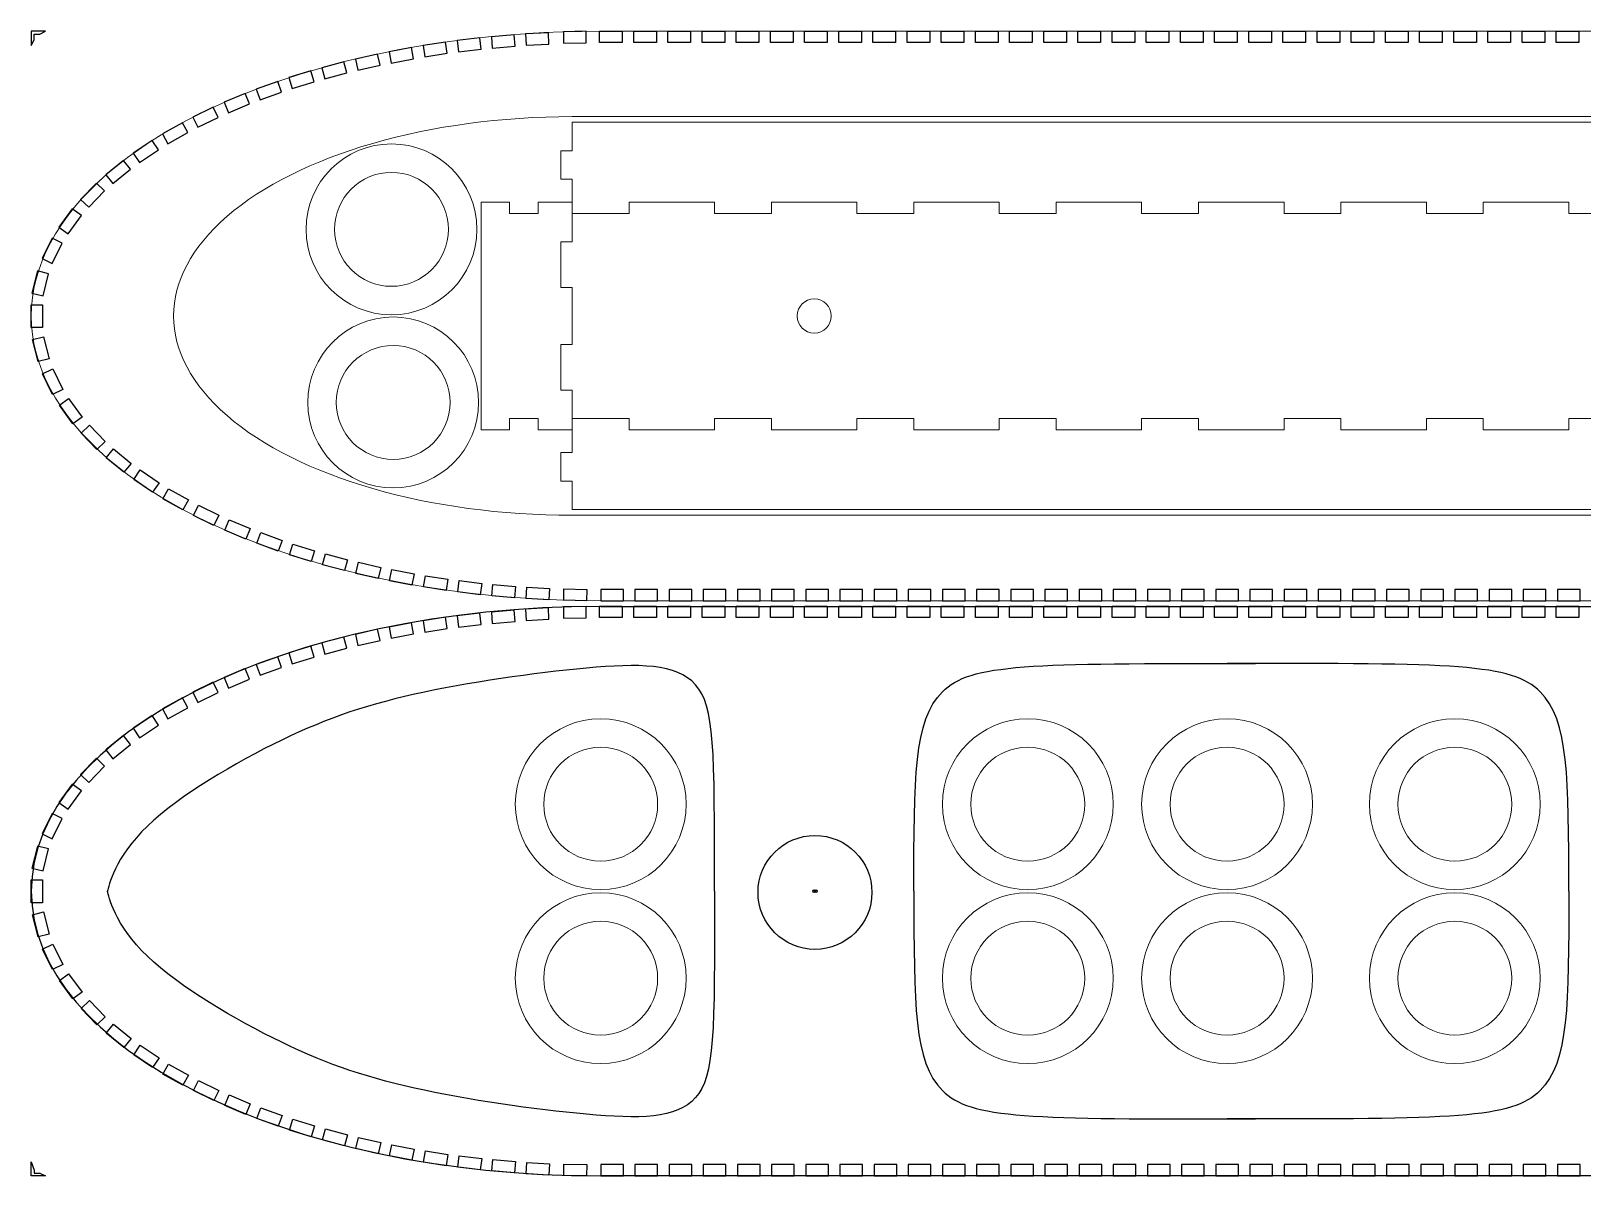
# Model space of a CAD drawing. Header units: millimetres. Extents: x 0 to 860, y 0 to 648.
# Drawn here: x 0 to 545, y 0 to 402 of the extents above; entities that cross this region are included whole.
import ezdxf

# ---------------------------------------------------------------- set-up
doc = ezdxf.new("R2010")
doc.units = ezdxf.units.MM
doc.layers.get('0').update_dxf_attribs({"color": 6, "true_color": 0xff00ff})
for name, color, linetype, lineweight, true_color in [('bottom', 1, 'Continuous', 0, 0xff0000), ('spacer', 4, 'Continuous', 0, 0x00ffff), ('top box', 30, 'Continuous', 0, 0xff7f00)]:
    doc.layers.add(name, color=color, linetype=linetype, lineweight=lineweight, true_color=true_color)
doc.layers.add('cutting mark', color=1, linetype='Continuous', true_color=0xff0000)
doc.layers.add('entailles', color=2, linetype='Continuous', true_color=0xffff00)

# ---------------------------------------------------------------- blocks, each defined once
blk = doc.blocks.new('entaille_top')
at = {"layer": 'entailles'}
for p, q in [((157.51, 197.67), (149.57, 196.69)), ((149.57, 196.69), (150.05, 192.72)), ((157.99, 193.7), (157.51, 197.67)), ((169.55, 198.74), (161.58, 198.04)), ((161.58, 198.04), (161.93, 194.06)), ((169.9, 194.75), (169.55, 198.74)), ((181.62, 199.47), (173.63, 199.05)), ((173.63, 199.05), (173.84, 195.06)), ((181.82, 195.48), (181.62, 199.47)), ((194.87, 199.97), (186.87, 199.83)), ((186.87, 199.83), (186.94, 195.83)), ((194.94, 195.97), (194.87, 199.97)), ((199.59, 200.06), (207.59, 200.06)), ((199.59, 196.06), (199.59, 200.06)), ((207.59, 200.06), (207.59, 196.06)), ((211.59, 200.06), (219.59, 200.06)), ((211.59, 196.06), (211.59, 200.06)), ((219.59, 200.06), (219.59, 196.06)), ((223.59, 200.06), (231.59, 200.06)), ((223.59, 196.06), (223.59, 200.06)), ((231.59, 200.06), (231.59, 196.06)), ((235.59, 200.06), (243.59, 200.06)), ((235.59, 196.06), (235.59, 200.06)), ((243.59, 200.06), (243.59, 196.06)), ((247.59, 200.06), (255.59, 200.06)), ((247.59, 196.06), (247.59, 200.06)), ((255.59, 200.06), (255.59, 196.06)), ((259.59, 200.06), (267.59, 200.06)), ((259.59, 196.06), (259.59, 200.06)), ((267.59, 200.06), (267.59, 196.06)), ((271.59, 200.06), (279.59, 200.06)), ((271.59, 196.06), (271.59, 200.06)), ((279.59, 200.06), (279.59, 196.06)), ((283.59, 200.06), (291.59, 200.06)), ((283.59, 196.06), (283.59, 200.06)), ((291.59, 200.06), (291.59, 196.06)), ((295.59, 200.06), (303.59, 200.06)), ((295.59, 196.06), (295.59, 200.06)), ((303.59, 200.06), (303.59, 196.06)), ((307.59, 200.06), (315.59, 200.06)), ((307.59, 196.06), (307.59, 200.06)), ((315.59, 200.06), (315.59, 196.06)), ((319.59, 200.06), (327.59, 200.06)), ((319.59, 196.06), (319.59, 200.06)), ((327.59, 200.06), (327.59, 196.06)), ((331.59, 200.06), (339.59, 200.06)), ((331.59, 196.06), (331.59, 200.06)), ((339.59, 200.06), (339.59, 196.06)), ((343.59, 200.06), (351.59, 200.06)), ((343.59, 196.06), (343.59, 200.06)), ((351.59, 200.06), (351.59, 196.06)), ((355.59, 200.06), (363.59, 200.06)), ((355.59, 196.06), (355.59, 200.06)), ((363.59, 200.06), (363.59, 196.06)), ((367.59, 200.06), (375.59, 200.06)), ((367.59, 196.06), (367.59, 200.06)), ((375.59, 200.06), (375.59, 196.06)), ((379.59, 200.06), (387.59, 200.06)), ((379.59, 196.06), (379.59, 200.06)), ((387.59, 200.06), (387.59, 196.06)), ((391.59, 200.06), (399.59, 200.06)), ((391.59, 196.06), (391.59, 200.06)), ((399.59, 200.06), (399.59, 196.06)), ((403.59, 200.06), (411.59, 200.06)), ((403.59, 196.06), (403.59, 200.06)), ((411.59, 200.06), (411.59, 196.06)), ((415.59, 200.06), (423.59, 200.06)), ((415.59, 196.06), (415.59, 200.06)), ((423.59, 200.06), (423.59, 196.06)), ((427.59, 200.06), (435.59, 200.06)), ((427.59, 196.06), (427.59, 200.06)), ((435.59, 200.06), (435.59, 196.06)), ((439.59, 200.06), (447.59, 200.06)), ((439.59, 196.06), (439.59, 200.06)), ((447.59, 200.06), (447.59, 196.06)), ((451.59, 200.06), (459.59, 200.06)), ((451.59, 196.06), (451.59, 200.06)), ((459.59, 200.06), (459.59, 196.06)), ((463.59, 200.06), (471.59, 200.06)), ((463.59, 196.06), (463.59, 200.06)), ((471.59, 200.06), (471.59, 196.06)), ((475.59, 200.06), (483.59, 200.06)), ((475.59, 196.06), (475.59, 200.06)), ((483.59, 200.06), (483.59, 196.06)), ((487.59, 200.06), (495.59, 200.06)), ((487.59, 196.06), (487.59, 200.06)), ((495.59, 200.06), (495.59, 196.06)), ((499.59, 200.06), (507.59, 200.06)), ((499.59, 196.06), (499.59, 200.06)), ((507.59, 200.06), (507.59, 196.06)), ((511.59, 200.06), (519.59, 200.06)), ((511.59, 196.06), (511.59, 200.06)), ((519.59, 200.06), (519.59, 196.06)), ((523.59, 200.06), (531.59, 200.06)), ((523.59, 196.06), (523.59, 200.06)), ((531.59, 200.06), (531.59, 196.06)), ((535.59, 200.06), (543.59, 200.06)), ((535.59, 196.06), (535.59, 200.06)), ((543.59, 200.06), (543.59, 196.06)), ((121.63, 191.98), (113.83, 190.18)), ((122.53, 188.08), (121.63, 191.98)), ((133.51, 194.28), (125.66, 192.75)), ((125.66, 192.75), (126.42, 188.83)), ((134.28, 190.35), (133.51, 194.28)), ((145.48, 196.19), (137.58, 194.94)), ((137.58, 194.94), (138.21, 190.99)), ((138.21, 190.99), (146.11, 192.24)), ((146.11, 192.24), (145.48, 196.19)), ((150.05, 192.72), (157.99, 193.7)), ((161.93, 194.06), (169.9, 194.75)), ((173.84, 195.06), (181.82, 195.48)), ((186.94, 195.83), (194.94, 195.97)), ((207.59, 196.06), (199.59, 196.06)), ((219.59, 196.06), (211.59, 196.06)), ((231.59, 196.06), (223.59, 196.06)), ((243.59, 196.06), (235.59, 196.06)), ((255.59, 196.06), (247.59, 196.06)), ((267.59, 196.06), (259.59, 196.06)), ((279.59, 196.06), (271.59, 196.06)), ((291.59, 196.06), (283.59, 196.06)), ((303.59, 196.06), (295.59, 196.06)), ((315.59, 196.06), (307.59, 196.06)), ((327.59, 196.06), (319.59, 196.06)), ((339.59, 196.06), (331.59, 196.06)), ((351.59, 196.06), (343.59, 196.06)), ((363.59, 196.06), (355.59, 196.06)), ((375.59, 196.06), (367.59, 196.06)), ((387.59, 196.06), (379.59, 196.06)), ((399.59, 196.06), (391.59, 196.06)), ((411.59, 196.06), (403.59, 196.06)), ((423.59, 196.06), (415.59, 196.06)), ((435.59, 196.06), (427.59, 196.06)), ((447.59, 196.06), (439.59, 196.06)), ((459.59, 196.06), (451.59, 196.06)), ((471.59, 196.06), (463.59, 196.06)), ((483.59, 196.06), (475.59, 196.06)), ((495.59, 196.06), (487.59, 196.06)), ((507.59, 196.06), (499.59, 196.06)), ((519.59, 196.06), (511.59, 196.06)), ((531.59, 196.06), (523.59, 196.06)), ((543.59, 196.06), (535.59, 196.06)), ((98.14, 186.03), (90.49, 183.69)), ((99.31, 182.21), (98.14, 186.03)), ((109.83, 189.23), (102.1, 187.16)), ((102.1, 187.16), (103.13, 183.29)), ((103.13, 183.29), (110.86, 185.37)), ((110.86, 185.37), (109.83, 189.23)), ((113.83, 190.18), (114.73, 186.28)), ((114.73, 186.28), (122.53, 188.08)), ((126.42, 188.83), (134.28, 190.35)), ((86.54, 182.35), (79.02, 179.61)), ((87.9, 178.59), (86.54, 182.35)), ((90.49, 183.69), (91.66, 179.87)), ((91.66, 179.87), (99.31, 182.21)), ((75.11, 178.16), (67.74, 175.03)), ((67.74, 175.03), (69.3, 171.35)), ((69.3, 171.35), (76.67, 174.47)), ((76.67, 174.47), (75.11, 178.16)), ((79.02, 179.61), (80.39, 175.85)), ((80.39, 175.85), (87.9, 178.59)), ((63.92, 173.35), (56.73, 169.84)), ((56.73, 169.84), (58.48, 166.25)), ((58.48, 166.25), (65.67, 169.75)), ((65.67, 169.75), (63.92, 173.35)), ((53.05, 167.87), (46.06, 164)), ((46.06, 164), (48, 160.5)), ((48, 160.5), (54.99, 164.38)), ((54.99, 164.38), (53.05, 167.87)), ((42.43, 161.67), (35.8, 157.19)), ((38.04, 153.88), (44.67, 158.35)), ((44.67, 158.35), (42.43, 161.67)), ((32.35, 154.64), (26.13, 149.61)), ((34.87, 151.54), (32.35, 154.64)), ((35.8, 157.19), (38.04, 153.88)), ((26.13, 149.61), (28.65, 146.5)), ((28.65, 146.5), (34.87, 151.54)), ((22.87, 146.69), (17.32, 140.94)), ((20.19, 138.16), (25.75, 143.92)), ((25.75, 143.92), (22.87, 146.69)), ((14.38, 137.63), (9.68, 131.16)), ((17.62, 135.28), (14.38, 137.63)), ((17.32, 140.94), (20.19, 138.16)), ((9.68, 131.16), (12.91, 128.8)), ((12.91, 128.8), (17.62, 135.28)), ((7.28, 127.33), (3.77, 120.14)), ((10.88, 125.58), (7.28, 127.33)), ((7.37, 118.39), (10.88, 125.58)), ((3.77, 120.14), (7.37, 118.39)), ((2.16, 115.82), (0.23, 108.06)), ((6.04, 114.85), (2.16, 115.82)), ((4.11, 107.09), (6.04, 114.85)), ((-0.09, 95.93), (-0.09, 103.93)), ((-0.09, 103.93), (3.91, 103.93)), ((0.23, 108.06), (4.11, 107.09)), ((3.91, 103.93), (3.91, 95.93)), ((3.91, 95.93), (-0.09, 95.93)), ((0.42, 91.73), (4.3, 92.7)), ((4.3, 92.7), (6.24, 84.93)), ((2.36, 83.97), (0.42, 91.73)), ((6.24, 84.93), (2.36, 83.97)), ((3.97, 79.64), (7.56, 81.4)), ((7.47, 72.45), (3.97, 79.64)), ((7.56, 81.4), (11.07, 74.21)), ((11.07, 74.21), (7.47, 72.45)), ((9.87, 68.63), (13.11, 70.98)), ((13.11, 70.98), (17.81, 64.51)), ((14.57, 62.16), (9.87, 68.63)), ((17.81, 64.51), (14.57, 62.16)), ((17.51, 58.85), (20.39, 61.63)), ((20.39, 61.63), (25.94, 55.87)), ((23.07, 53.09), (17.51, 58.85)), ((25.94, 55.87), (23.07, 53.09)), ((26.33, 50.18), (28.84, 53.29)), ((32.54, 45.14), (26.33, 50.18)), ((28.84, 53.29), (35.06, 48.25)), ((35.06, 48.25), (32.54, 45.14)), ((35.99, 42.59), (38.23, 45.91)), ((38.23, 45.91), (44.86, 41.44)), ((42.62, 38.12), (35.99, 42.59)), ((44.86, 41.44), (42.62, 38.12)), ((46.25, 35.79), (48.19, 39.29)), ((48.19, 39.29), (55.19, 35.41)), ((53.25, 31.91), (46.25, 35.79)), ((55.19, 35.41), (53.25, 31.91)), ((56.92, 29.95), (58.68, 33.54)), ((58.68, 33.54), (65.87, 30.03)), ((64.11, 26.44), (56.92, 29.95)), ((65.87, 30.03), (64.11, 26.44)), ((67.93, 24.76), (69.5, 28.44)), ((69.5, 28.44), (76.86, 25.31)), ((75.3, 21.63), (67.93, 24.76)), ((76.86, 25.31), (75.3, 21.63)), ((79.21, 20.17), (80.58, 23.93)), ((80.58, 23.93), (88.1, 21.2)), ((86.73, 17.44), (79.21, 20.17)), ((88.1, 21.2), (86.73, 17.44)), ((90.69, 16.09), (91.85, 19.92)), ((91.85, 19.92), (99.5, 17.58)), ((99.5, 17.58), (98.34, 13.75)), ((102.29, 12.63), (103.33, 16.49)), ((103.33, 16.49), (111.05, 14.42)), ((98.34, 13.75), (90.69, 16.09)), ((110.02, 10.56), (102.29, 12.63)), ((111.05, 14.42), (110.02, 10.56)), ((114.03, 9.61), (114.93, 13.51)), ((114.93, 13.51), (122.72, 11.71)), ((122.72, 11.71), (121.82, 7.81)), ((125.85, 7.03), (126.62, 10.96)), ((126.62, 10.96), (134.47, 9.43)), ((121.82, 7.81), (114.03, 9.61)), ((133.71, 5.51), (125.85, 7.03)), ((134.47, 9.43), (133.71, 5.51)), ((137.77, 4.85), (138.4, 8.8)), ((138.4, 8.8), (146.3, 7.55)), ((146.3, 7.55), (145.67, 3.6)), ((149.76, 3.09), (150.25, 7.06)), ((150.25, 7.06), (158.19, 6.09)), ((158.19, 6.09), (157.7, 2.12)), ((161.77, 1.75), (162.12, 5.73)), ((162.12, 5.73), (170.09, 5.03)), ((145.67, 3.6), (137.77, 4.85)), ((157.7, 2.12), (149.76, 3.09)), ((169.74, 1.05), (161.77, 1.75)), ((170.09, 5.03), (169.74, 1.05)), ((173.82, 0.73), (174.03, 4.73)), ((181.81, 0.32), (173.82, 0.73)), ((174.03, 4.73), (182.02, 4.31)), ((182.02, 4.31), (181.81, 0.32)), ((187.01, 0.14), (187.08, 4.14)), ((195.01, 0), (187.01, 0.14)), ((187.08, 4.14), (195.08, 4)), ((195.08, 4), (195.01, 0)), ((208, 4), (200, 4)), ((200, 4), (200, 0)), ((208, 0), (208, 4)), ((220, 4), (212, 4)), ((212, 4), (212, 0)), ((212, 0), (220, 0)), ((220, 0), (220, 4)), ((232, 4), (224, 4)), ((224, 4), (224, 0)), ((224, 0), (232, 0)), ((232, 0), (232, 4)), ((244, 4), (236, 4)), ((236, 4), (236, 0)), ((236, 0), (244, 0)), ((244, 0), (244, 4)), ((256, 4), (248, 4)), ((248, 4), (248, 0)), ((248, 0), (256, 0)), ((256, 0), (256, 4)), ((268, 4), (260, 4)), ((260, 4), (260, 0)), ((260, 0), (268, 0)), ((268, 0), (268, 4)), ((280, 4), (272, 4)), ((272, 4), (272, 0)), ((272, 0), (280, 0)), ((280, 0), (280, 4)), ((292, 4), (284, 4)), ((284, 4), (284, 0)), ((284, 0), (292, 0)), ((292, 0), (292, 4)), ((304, 4), (296, 4)), ((296, 4), (296, 0)), ((296, 0), (304, 0)), ((304, 0), (304, 4)), ((316, 4), (308, 4)), ((308, 4), (308, 0)), ((308, 0), (316, 0)), ((316, 0), (316, 4)), ((328, 4), (320, 4)), ((320, 4), (320, 0)), ((320, 0), (328, 0)), ((328, 0), (328, 4)), ((340, 4), (332, 4)), ((332, 4), (332, 0)), ((332, 0), (340, 0)), ((340, 0), (340, 4)), ((352, 4), (344, 4)), ((344, 4), (344, 0)), ((344, 0), (352, 0)), ((352, 0), (352, 4)), ((364, 4), (356, 4)), ((356, 4), (356, 0)), ((356, 0), (364, 0)), ((364, 0), (364, 4)), ((376, 4), (368, 4)), ((368, 4), (368, 0)), ((368, 0), (376, 0)), ((376, 0), (376, 4)), ((388, 4), (380, 4)), ((380, 4), (380, 0)), ((380, 0), (388, 0)), ((388, 0), (388, 4)), ((400, 4), (392, 4)), ((392, 4), (392, 0)), ((392, 0), (400, 0)), ((400, 0), (400, 4)), ((412, 4), (404, 4)), ((404, 4), (404, 0)), ((404, 0), (412, 0)), ((412, 0), (412, 4)), ((424, 4), (416, 4)), ((416, 4), (416, 0)), ((416, 0), (424, 0)), ((424, 0), (424, 4)), ((436, 4), (428, 4)), ((428, 4), (428, 0)), ((428, 0), (436, 0)), ((436, 0), (436, 4)), ((448, 4), (440, 4)), ((440, 4), (440, 0)), ((440, 0), (448, 0)), ((448, 0), (448, 4)), ((460, 4), (452, 4)), ((452, 4), (452, 0)), ((452, 0), (460, 0)), ((460, 0), (460, 4)), ((472, 4), (464, 4)), ((464, 4), (464, 0)), ((464, 0), (472, 0)), ((472, 0), (472, 4)), ((484, 4), (476, 4)), ((476, 4), (476, 0)), ((476, 0), (484, 0)), ((484, 0), (484, 4)), ((496, 4), (488, 4)), ((488, 4), (488, 0)), ((488, 0), (496, 0)), ((496, 0), (496, 4)), ((508, 4), (500, 4)), ((500, 4), (500, 0)), ((500, 0), (508, 0)), ((508, 0), (508, 4)), ((520, 4), (512, 4)), ((512, 4), (512, 0)), ((512, 0), (520, 0)), ((520, 0), (520, 4)), ((532, 4), (524, 4)), ((524, 4), (524, 0)), ((524, 0), (532, 0)), ((532, 0), (532, 4)), ((544, 4), (536, 4)), ((536, 4), (536, 0)), ((536, 0), (544, 0)), ((544, 0), (544, 4)), ((200, 0), (208, 0))]:
    blk.add_line(p, q, dxfattribs=at)
blk = doc.blocks.new('entaille_bottom')
at = {"layer": 'entailles'}
blk.add_blockref('entaille_top', (0, 0), dxfattribs=at)

msp = doc.modelspace()

# ---------------------------------------------------------------- linework, layer by layer
for p, q in [((200, 200), (650, 200)), ((650, 0), (200, 0)), ((200, 0), (208, 0))]:
    msp.add_line(p, q)
for centre, radius in [((275.25, 99.57), 20), ((275, 100), 0.5), ((275.5, 100), 0.5)]:
    msp.add_circle(centre, radius)
msp.add_ellipse((200, 100), major_axis=(-200, 0), ratio=0.5, start_param=4.712389, end_param=1.570796)
for points in [[(240, 100), (240, 150), (240, 180), (200, 180), (130, 170), (87.31, 154.82), (30, 120), (26.79, 100), (26.79, 100)], [(240, 100), (240, 150), (240, 180), (200, 180), (130, 170), (87.31, 154.82), (30, 120), (26.79, 100), (26.79, 100)], [(310, 100), (310, 140), (310, 180), (350, 180), (430, 180)], [(540, 100), (540, 140), (540, 180), (500, 180), (420, 180)], [(240, 100), (240, 50), (240, 20), (200, 20), (130, 30), (87.31, 45.18), (30, 80), (26.79, 100), (26.79, 100)], [(240, 100), (240, 50), (240, 20), (200, 20), (130, 30), (87.31, 45.18), (30, 80), (26.79, 100), (26.79, 100)], [(310, 100), (310, 60), (310, 20), (350, 20), (430, 20)], [(540, 100), (540, 60), (540, 20), (500, 20), (420, 20)]]:
    msp.add_open_spline(points, degree=3)
at = {"layer": 'bottom'}
for p, q in [((200, 402), (650, 402)), ((190, 372), (660, 372)), ((660, 232), (190, 232)), ((650, 202), (200, 202))]:
    msp.add_line(p, q, dxfattribs=at)
for centre, major_axis in [((200, 302), (200, 0)), ((190, 302), (140, 0))]:
    msp.add_ellipse(centre, major_axis=major_axis, ratio=0.5, start_param=1.570796, end_param=4.712389, dxfattribs=at)
at = {"layer": 'cutting mark'}
for p, q in [((0, 402), (0, 397)), ((5, 402), (0, 402)), ((0, 397), (1, 399)), ((1, 399), (1, 401)), ((1, 401), (3, 401)), ((3, 401), (5, 402)), ((0, 0), (0, 5)), ((0, 5), (1, 2)), ((5, 0), (0, 0)), ((1, 2), (1, 1)), ((1, 1), (3, 1)), ((3, 1), (5, 0))]:
    msp.add_line(p, q, dxfattribs=at)
at = {"layer": 'spacer'}
for centre, radius in [((126.51, 332.42), 30), ((126.51, 332.42), 20), ((127.11, 271.64), 30), ((127.11, 271.64), 20), ((200, 130.55), 30), ((350, 130.55), 30), ((420, 130.55), 30), ((500, 130.55), 30), ((200, 130.55), 20), ((350, 130.55), 20), ((420, 130.55), 20), ((500, 130.55), 20), ((200, 69.45), 30), ((350, 69.45), 30), ((420, 69.45), 30), ((500, 69.45), 30), ((200, 69.45), 20), ((350, 69.45), 20), ((420, 69.45), 20), ((500, 69.45), 20)]:
    msp.add_circle(centre, radius, dxfattribs=at)
at = {"layer": 'top box'}
for p, q in [((190, 370), (660, 370)), ((190, 370), (190, 360)), ((190, 360), (186, 360)), ((186, 360), (186, 350)), ((186, 350), (190, 350)), ((190, 350), (190, 338)), ((168, 342), (158, 342)), ((158, 342), (158, 262)), ((168, 338), (168, 342)), ((178, 338), (168, 338)), ((184, 342), (178, 342)), ((178, 342), (178, 338)), ((190, 342), (182, 342)), ((190, 338), (210, 338)), ((190, 338), (190, 330)), ((210, 338), (210, 342)), ((210, 342), (240, 342)), ((240, 342), (240, 338)), ((240, 338), (260, 338)), ((260, 338), (260, 342)), ((260, 342), (290, 342)), ((290, 342), (290, 338)), ((290, 338), (310, 338)), ((310, 338), (310, 342)), ((310, 342), (330, 342)), ((330, 342), (340, 342)), ((340, 342), (340, 338)), ((340, 338), (360, 338)), ((360, 338), (360, 342)), ((360, 342), (390, 342)), ((390, 342), (390, 338)), ((390, 338), (410, 338)), ((410, 338), (410, 342)), ((410, 342), (440, 342)), ((440, 342), (440, 338)), ((440, 338), (460, 338)), ((460, 338), (460, 342)), ((460, 342), (490, 342)), ((490, 342), (490, 338)), ((490, 338), (510, 338)), ((510, 338), (510, 342)), ((510, 342), (540, 342)), ((540, 342), (540, 338)), ((540, 338), (560, 338)), ((186, 328), (186, 312)), ((186, 328), (190, 328)), ((190, 330), (190, 328)), ((190, 312), (186, 312)), ((190, 312), (190, 310)), ((190, 292), (190, 310)), ((186, 292), (186, 276)), ((190, 292), (186, 292)), ((186, 276), (190, 276)), ((190, 266), (190, 276)), ((168, 262), (158, 262)), ((178, 266), (168, 266)), ((168, 266), (168, 262)), ((178, 262), (178, 266)), ((182, 262), (178, 262)), ((182, 262), (190, 262)), ((190, 266), (210, 266)), ((190, 254), (190, 266)), ((210, 266), (210, 262)), ((210, 262), (240, 262)), ((240, 262), (240, 266)), ((240, 266), (260, 266)), ((260, 266), (260, 262)), ((260, 262), (290, 262)), ((290, 262), (290, 266)), ((290, 266), (310, 266)), ((310, 266), (310, 262)), ((310, 262), (340, 262)), ((340, 262), (340, 266)), ((340, 266), (360, 266)), ((360, 266), (360, 262)), ((360, 262), (390, 262)), ((390, 262), (390, 266)), ((390, 266), (410, 266)), ((410, 266), (410, 262)), ((410, 262), (440, 262)), ((440, 262), (440, 266)), ((440, 266), (460, 266)), ((460, 266), (460, 262)), ((460, 262), (490, 262)), ((490, 262), (490, 266)), ((490, 266), (510, 266)), ((510, 266), (510, 262)), ((510, 262), (540, 262)), ((540, 262), (540, 266)), ((540, 266), (560, 266)), ((186, 244), (186, 254)), ((186, 254), (190, 254)), ((190, 244), (186, 244)), ((190, 234), (190, 244)), ((660, 234), (190, 234))]:
    msp.add_line(p, q, dxfattribs=at)
msp.add_circle((275, 302), 6, dxfattribs=at)

# ---------------------------------------------------------------- block references
at = {"layer": 'bottom'}
msp.add_blockref('entaille_bottom', (0, 202), dxfattribs=at)
at = {"layer": 'entailles'}
msp.add_blockref('entaille_top', (0, 0), dxfattribs=at)

doc.saveas('drawing.dxf')
